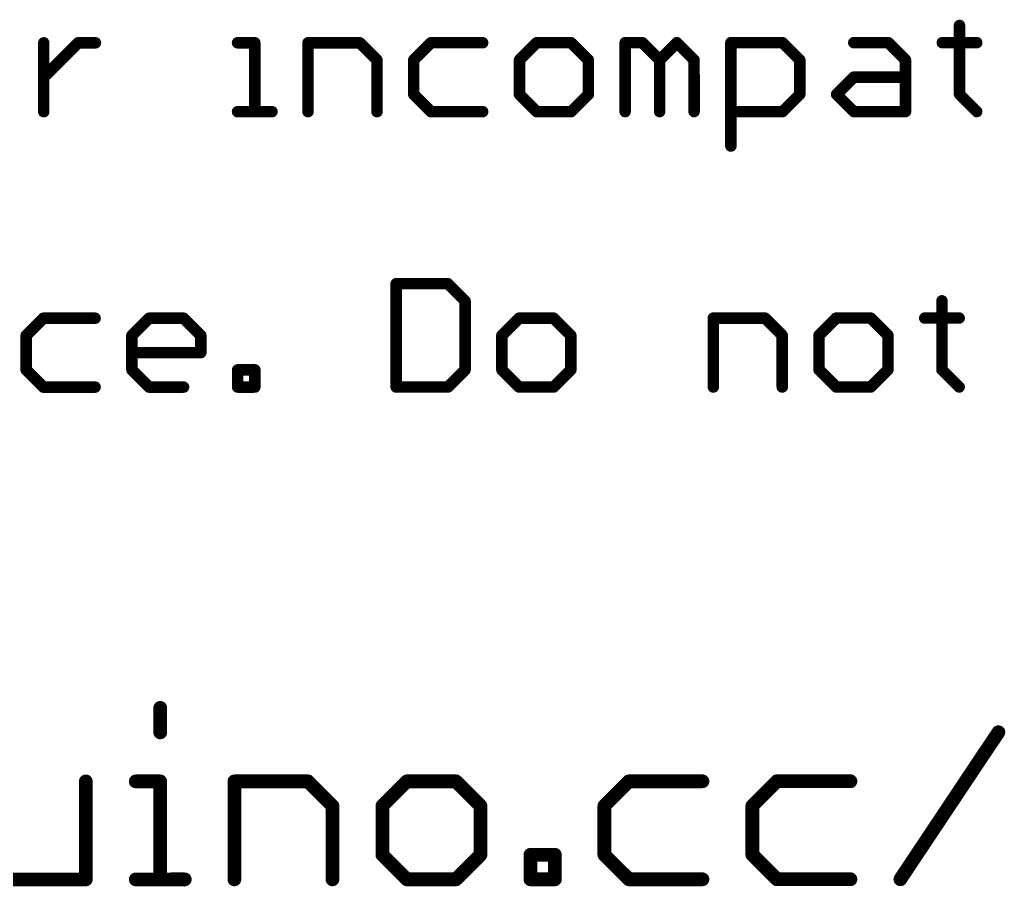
# Model space of a CAD drawing. Header units: millimetres. Extents: x -20 to 130, y -23 to 60.
# Drawn here: x 71.8 to 82.7, y -22.85 to -13.26 of the extents above; entities that cross this region are included whole.
import ezdxf

# ---------------------------------------------------------------- set-up
doc = ezdxf.new("R2010")
doc.units = ezdxf.units.MM
doc.header["$MEASUREMENT"] = 0
doc.layers.add('1', color=22, linetype='CONTINUOUS')

msp = doc.modelspace()

# ---------------------------------------------------------------- linework, layer by layer
at = {"layer": '1'}
for points, const_width in [([(82.22917, -13.32581, 1), (82.16567, -13.32582)], 0.0635), ([(72.0987, -13.51828, 1), (72.0352, -13.51829)], 0.0635), ([(72.44829, -13.48642, 1), (72.4483, -13.54992)], 0.0635), ([(72.4707, -13.54061, 1), (72.42579, -13.49572)], 0.0635), ([(72.6389, -13.54989, 1), (72.63889, -13.48639)], 0.0635), ([(74.21079, -13.48611, 1), (74.2108, -13.54961)], 0.0635), ([(74.4332, -13.51787, 1), (74.3697, -13.51788)], 0.0635), ([(74.4015, -13.54958, 1), (74.40149, -13.48608)], 0.0635), ([(74.99039, -13.48598, 1), (74.9904, -13.54948)], 0.0635), ([(75.0222, -13.51777, 1), (74.9587, -13.51778)], 0.0635), ([(75.58489, -13.49517, 1), (75.54, -13.54008)], 0.0635), ([(75.5624, -13.54938, 1), (75.56239, -13.48588)], 0.0635), ([(76.35049, -13.48574, 1), (76.3505, -13.54924)], 0.0635), ([(76.3729, -13.53993, 1), (76.32799, -13.49504)], 0.0635), ([(76.9225, -13.54914, 1), (76.92249, -13.48564)], 0.0635), ([(77.51989, -13.48553, 1), (77.5199, -13.54903)], 0.0635), ([(77.5423, -13.53973, 1), (77.49739, -13.49484)], 0.0635), ([(77.92369, -13.49476, 1), (77.8787, -13.53967)], 0.0635), ([(77.9012, -13.54897, 1), (77.90119, -13.48547)], 0.0635), ([(78.49859, -13.48536, 1), (78.4986, -13.54886)], 0.0635), ([(78.5304, -13.51716, 1), (78.4669, -13.51717)], 0.0635), ([(78.71169, -13.49463, 1), (78.6668, -13.53953)], 0.0635), ([(78.6893, -13.54883, 1), (78.68929, -13.48533)], 0.0635), ([(79.09299, -13.49456, 1), (79.0481, -13.53947)], 0.0635), ([(79.093, -13.53946, 1), (79.04809, -13.49457)], 0.0635), ([(79.66799, -13.48516, 1), (79.668, -13.54866)], 0.0635), ([(79.6998, -13.51695, 1), (79.6363, -13.51696)], 0.0635), ([(80.26239, -13.49435, 1), (80.2175, -13.53926)], 0.0635), ([(80.24, -13.54856, 1), (80.23999, -13.48506)], 0.0635), ([(81.02809, -13.48492, 1), (81.0281, -13.54842)], 0.0635), ([(81.43179, -13.49415, 1), (81.3869, -13.53906)], 0.0635), ([(81.4094, -13.54835, 1), (81.40939, -13.48485)], 0.0635), ([(82.00679, -13.48475, 1), (82.0068, -13.54825)], 0.0635), ([(82.3881, -13.54818, 1), (82.38809, -13.48468)], 0.0635), ([(75.78483, -13.70824, 1), (75.72133, -13.70825)], 0.0635), ([(75.73064, -13.73075, 1), (75.77553, -13.68584)], 0.0635), ([(76.19163, -13.70817, 1), (76.12813, -13.70818)], 0.0635), ([(76.13743, -13.68577, 1), (76.18234, -13.73067)], 0.0635), ([(77.36103, -13.70796, 1), (77.29753, -13.70797)], 0.0635), ([(77.30683, -13.68557, 1), (77.35174, -13.73046)], 0.0635), ([(78.12363, -13.70783, 1), (78.06013, -13.70784)], 0.0635), ([(78.06944, -13.73034, 1), (78.11433, -13.68543)], 0.0635), ([(78.91173, -13.70769, 1), (78.84823, -13.7077)], 0.0635), ([(78.85753, -13.6853, 1), (78.90244, -13.73019)], 0.0635), ([(78.85754, -13.7302, 1), (78.90243, -13.68529)], 0.0635), ([(79.29303, -13.70762, 1), (79.22953, -13.70764)], 0.0635), ([(79.23884, -13.73013, 1), (79.28373, -13.68523)], 0.0635), ([(80.46243, -13.70742, 1), (80.39893, -13.70743)], 0.0635), ([(80.40824, -13.72993, 1), (80.45313, -13.68502)], 0.0635), ([(81.63183, -13.70722, 1), (81.56833, -13.70723)], 0.0635), ([(81.57764, -13.72973, 1), (81.62253, -13.68482)], 0.0635), ([(72.04456, -13.87709, 1), (72.08947, -13.92198)], 0.0635), ([(81.02816, -13.86622, 1), (81.02817, -13.92972)], 0.0635), ([(81.05057, -13.92042, 1), (81.00566, -13.87553)], 0.0635), ([(81.60017, -13.92962, 1), (81.60016, -13.86612)], 0.0635), ([(76.18239, -14.06707, 1), (76.1375, -14.11197)], 0.0635), ([(76.1282, -14.08948, 1), (76.1917, -14.08947)], 0.0635), ([(77.35179, -14.06686, 1), (77.3069, -14.11177)], 0.0635), ([(77.2976, -14.08927, 1), (77.3611, -14.08926)], 0.0635), ([(78.0602, -14.08914, 1), (78.1237, -14.08913)], 0.0635), ([(78.1144, -14.11163, 1), (78.06949, -14.06674)], 0.0635), ([(80.399, -14.08873, 1), (80.4625, -14.08872)], 0.0635), ([(80.4532, -14.11122, 1), (80.40829, -14.06633)], 0.0635), ([(80.85999, -14.06625, 1), (80.8151, -14.11116)], 0.0635), ([(80.81509, -14.06626, 1), (80.86, -14.11115)], 0.0635), ([(82.21999, -14.06601, 1), (82.1751, -14.11092)], 0.0635), ([(82.1658, -14.08842, 1), (82.2293, -14.08841)], 0.0635), ([(72.03533, -14.28089, 1), (72.09883, -14.28088)], 0.0635), ([(74.21093, -14.24881, 1), (74.21094, -14.31231)], 0.0635), ([(74.36983, -14.28048, 1), (74.43333, -14.28047)], 0.0635), ([(74.59224, -14.31224, 1), (74.59223, -14.24874)], 0.0635), ([(74.95883, -14.28038, 1), (75.02233, -14.28037)], 0.0635), ([(75.72143, -14.28025, 1), (75.78493, -14.28024)], 0.0635), ([(76.35063, -14.24844, 1), (76.35064, -14.31194)], 0.0635), ([(76.32814, -14.30264, 1), (76.37303, -14.25763)], 0.0635), ([(76.92264, -14.31184, 1), (76.92263, -14.24834)], 0.0635), ([(77.52003, -14.24823, 1), (77.52004, -14.31173)], 0.0635), ([(77.49754, -14.30244, 1), (77.54243, -14.25743)], 0.0635), ([(77.87883, -14.25737, 1), (77.92384, -14.30236)], 0.0635), ([(77.90134, -14.31167, 1), (77.90133, -14.24817)], 0.0635), ([(78.46703, -14.27977, 1), (78.53053, -14.27976)], 0.0635), ([(78.84833, -14.2797, 1), (78.91183, -14.27969)], 0.0635), ([(79.22963, -14.27964, 1), (79.29313, -14.27962)], 0.0635), ([(79.66813, -14.24786, 1), (79.66814, -14.31136)], 0.0635), ([(80.21763, -14.25696, 1), (80.26254, -14.30195)], 0.0635), ([(80.24014, -14.31126, 1), (80.24013, -14.24776)], 0.0635), ([(81.02823, -14.24762, 1), (81.02824, -14.31112)], 0.0635), ([(81.00574, -14.30183, 1), (81.05063, -14.25682)], 0.0635), ([(81.56843, -14.27923, 1), (81.63193, -14.27922)], 0.0635), ([(81.60024, -14.31102, 1), (81.60023, -14.24752)], 0.0635), ([(82.36584, -14.30159, 1), (82.41073, -14.25658)], 0.0635), ([(79.6365, -14.66086, 1), (79.7, -14.66085)], 0.0635), ([(75.96536, -16.1525, 1), (75.96537, -16.216)], 0.0635), ([(75.99716, -16.1842, 1), (75.93366, -16.18421)], 0.0635), ([(76.55986, -16.1617, 1), (76.51497, -16.20661)], 0.0635), ([(76.53737, -16.21591, 1), (76.53736, -16.15241)], 0.0635), ([(76.7598, -16.37477, 1), (76.6963, -16.37478)], 0.0635), ([(76.7056, -16.39718, 1), (76.75049, -16.35227)], 0.0635), ([(82.0348, -16.37385, 1), (81.9713, -16.37386)], 0.0635), ([(72.06323, -16.53449, 1), (72.06324, -16.59799)], 0.0635), ([(72.08563, -16.58868, 1), (72.04073, -16.54379)], 0.0635), ([(72.63524, -16.59789, 1), (72.63523, -16.53439)], 0.0635), ([(73.23262, -16.53428, 1), (73.23264, -16.59778)], 0.0635), ([(73.25503, -16.58848, 1), (73.21013, -16.54359)], 0.0635), ([(73.63643, -16.54351, 1), (73.59153, -16.58842)], 0.0635), ([(73.61394, -16.59772, 1), (73.61392, -16.53422)], 0.0635), ([(77.32552, -16.53357, 1), (77.32554, -16.59707)], 0.0635), ([(77.34793, -16.58776, 1), (77.30303, -16.54287)], 0.0635), ([(77.72933, -16.5428, 1), (77.68443, -16.5877)], 0.0635), ([(77.70684, -16.597, 1), (77.70682, -16.5335)], 0.0635), ([(79.47362, -16.53319, 1), (79.47364, -16.59669)], 0.0635), ([(79.50543, -16.56499, 1), (79.44193, -16.565)], 0.0635), ([(80.06803, -16.54239, 1), (80.02313, -16.5873)], 0.0635), ([(80.04564, -16.59659, 1), (80.04562, -16.53309)], 0.0635), ([(80.83372, -16.53296, 1), (80.83374, -16.59646)], 0.0635), ([(80.85613, -16.58715, 1), (80.81123, -16.54226)], 0.0635), ([(81.23743, -16.54218, 1), (81.19253, -16.58709)], 0.0635), ([(81.21504, -16.59639, 1), (81.21502, -16.53289)], 0.0635), ([(81.81242, -16.53278, 1), (81.81244, -16.59628)], 0.0635), ([(82.19374, -16.59622, 1), (82.19372, -16.53272)], 0.0635), ([(71.90436, -16.75691, 1), (71.84086, -16.75692)], 0.0635), ([(71.85016, -16.73452, 1), (71.89507, -16.77942)], 0.0635), ([(73.07376, -16.75671, 1), (73.01026, -16.75672)], 0.0635), ([(73.01956, -16.73432, 1), (73.06447, -16.77921)], 0.0635), ([(73.83636, -16.75658, 1), (73.77286, -16.75659)], 0.0635), ([(73.78217, -16.77909, 1), (73.82706, -16.73418)], 0.0635), ([(77.16666, -16.756, 1), (77.10316, -16.75601)], 0.0635), ([(77.11246, -16.7336, 1), (77.15737, -16.7785)], 0.0635), ([(77.92926, -16.75586, 1), (77.86576, -16.75587)], 0.0635), ([(77.87507, -16.77837, 1), (77.91996, -16.73346)], 0.0635), ([(80.26806, -16.75545, 1), (80.20456, -16.75547)], 0.0635), ([(80.21387, -16.77796, 1), (80.25876, -16.73306)], 0.0635), ([(80.67486, -16.75538, 1), (80.61136, -16.75539)], 0.0635), ([(80.62066, -16.73299, 1), (80.66557, -16.77788)], 0.0635), ([(81.43746, -16.75525, 1), (81.37396, -16.75526)], 0.0635), ([(81.38327, -16.77776, 1), (81.42816, -16.73285)], 0.0635), ([(73.04199, -16.91562, 1), (73.042, -16.97912)], 0.0635), ([(73.8047, -16.97898, 1), (73.80469, -16.91548)], 0.0635), ([(73.7729, -16.94729, 1), (73.8364, -16.94728)], 0.0635), ([(71.89513, -17.11582, 1), (71.85023, -17.16072)], 0.0635), ([(71.84093, -17.13822, 1), (71.90443, -17.13821)], 0.0635), ([(73.06453, -17.11561, 1), (73.01963, -17.16052)], 0.0635), ([(73.01033, -17.13802, 1), (73.07383, -17.13801)], 0.0635), ([(74.21142, -17.10611, 1), (74.21144, -17.16961)], 0.0635), ([(74.24323, -17.13781, 1), (74.17973, -17.13782)], 0.0635), ([(74.43383, -17.13777, 1), (74.37033, -17.13778)], 0.0635), ([(74.40214, -17.16958, 1), (74.40212, -17.10608)], 0.0635), ([(76.69643, -17.13738, 1), (76.75993, -17.13737)], 0.0635), ([(76.75063, -17.15987, 1), (76.70573, -17.11498)], 0.0635), ([(77.15743, -17.1149, 1), (77.11253, -17.1598)], 0.0635), ([(77.10323, -17.13731, 1), (77.16673, -17.1373)], 0.0635), ([(77.86583, -17.13717, 1), (77.92933, -17.13716)], 0.0635), ([(77.92003, -17.15966, 1), (77.87513, -17.11477)], 0.0635), ([(80.66563, -17.11428, 1), (80.62073, -17.15919)], 0.0635), ([(80.61143, -17.13669, 1), (80.67493, -17.13668)], 0.0635), ([(81.37403, -17.13656, 1), (81.43753, -17.13655)], 0.0635), ([(81.42823, -17.15905, 1), (81.38333, -17.11416)], 0.0635), ([(82.02563, -17.11405, 1), (81.98073, -17.15896)], 0.0635), ([(81.97143, -17.13646, 1), (82.03493, -17.13645)], 0.0635), ([(72.06336, -17.29719, 1), (72.06337, -17.36059)], 0.0635), ([(72.04087, -17.35139, 1), (72.08576, -17.30638)], 0.0635), ([(72.63537, -17.36049, 1), (72.63536, -17.29709)], 0.0635), ([(73.23276, -17.29698, 1), (73.23277, -17.36038)], 0.0635), ([(73.21027, -17.35119, 1), (73.25516, -17.30618)], 0.0635), ([(73.61407, -17.36032, 1), (73.61406, -17.29692)], 0.0635), ([(74.21146, -17.29681, 1), (74.21147, -17.36021)], 0.0635), ([(74.17976, -17.32852, 1), (74.24326, -17.32851)], 0.0635), ([(74.37036, -17.32848, 1), (74.43386, -17.32847)], 0.0635), ([(74.40217, -17.36018, 1), (74.40216, -17.29678)], 0.0635), ([(75.96556, -17.2965, 1), (75.96557, -17.3599)], 0.0635), ([(75.93386, -17.32821, 1), (75.99736, -17.3282)], 0.0635), ([(76.51516, -17.30561, 1), (76.56007, -17.3506)], 0.0635), ([(76.53757, -17.35981, 1), (76.53756, -17.29641)], 0.0635), ([(77.32566, -17.29627, 1), (77.32567, -17.35967)], 0.0635), ([(77.30317, -17.35047, 1), (77.34806, -17.30546)], 0.0635), ([(77.68456, -17.3054, 1), (77.72947, -17.3504)], 0.0635), ([(77.70697, -17.3596, 1), (77.70696, -17.2962)], 0.0635), ([(79.44206, -17.3276, 1), (79.50556, -17.32759)], 0.0635), ([(80.20466, -17.32747, 1), (80.26816, -17.32745)], 0.0635), ([(80.83386, -17.29566, 1), (80.83387, -17.35906)], 0.0635), ([(80.81137, -17.34986, 1), (80.85626, -17.30485)], 0.0635), ([(81.19266, -17.30479, 1), (81.23757, -17.34978)], 0.0635), ([(81.21517, -17.35899, 1), (81.21516, -17.29559)], 0.0635), ([(82.17147, -17.34962, 1), (82.21636, -17.30461)], 0.0635), ([(73.39368, -20.87875, 1), (73.31748, -20.87877)], 0.0762), ([(73.31753, -21.14997, 1), (73.39373, -21.14995)], 0.0762), ([(82.65943, -21.16944, 1), (82.59603, -21.12725)], 0.0762), ([(72.57013, -21.6924, 1), (72.49393, -21.69241)], 0.0762), ([(73.08452, -21.65421, 1), (73.08453, -21.73041)], 0.0762), ([(73.39383, -21.69225, 1), (73.31763, -21.69227)], 0.0762), ([(73.35573, -21.73036, 1), (73.35572, -21.65416)], 0.0762), ([(74.21403, -21.69211, 1), (74.13783, -21.69212)], 0.0762), ([(74.17592, -21.65402, 1), (74.17593, -21.73022)], 0.0762), ([(75.01642, -21.66507, 1), (74.96253, -21.71898)], 0.0762), ([(74.98943, -21.73008, 1), (74.98942, -21.65388)], 0.0762), ([(76.08432, -21.65368, 1), (76.08433, -21.72988)], 0.0762), ([(76.11123, -21.71878, 1), (76.05732, -21.66489)], 0.0762), ([(76.65352, -21.66478, 1), (76.59973, -21.71869)], 0.0762), ([(76.62663, -21.72979, 1), (76.62662, -21.65359)], 0.0762), ([(78.54002, -21.65326, 1), (78.54003, -21.72946)], 0.0762), ([(78.56693, -21.71835, 1), (78.51312, -21.66446)], 0.0762), ([(79.35353, -21.72931, 1), (79.35352, -21.65311)], 0.0762), ([(80.17722, -21.65297, 1), (80.17723, -21.72917)], 0.0762), ([(80.20413, -21.71807, 1), (80.15022, -21.66417)], 0.0762), ([(80.99063, -21.72903, 1), (80.99062, -21.65283)], 0.0762), ([(75.29877, -21.96312, 1), (75.22257, -21.96313)], 0.0762), ([(75.23378, -21.99003, 1), (75.28757, -21.93622)], 0.0762), ([(75.85127, -21.96302, 1), (75.77507, -21.96304)], 0.0762), ([(75.78627, -21.93614, 1), (75.84008, -21.98993)], 0.0762), ([(76.93597, -21.96284, 1), (76.85977, -21.96285)], 0.0762), ([(76.87088, -21.98975, 1), (76.92477, -21.93594)], 0.0762), ([(78.30697, -21.9626, 1), (78.23077, -21.96261)], 0.0762), ([(78.24197, -21.93571, 1), (78.29588, -21.9895)], 0.0762), ([(79.87907, -21.93542, 1), (79.93298, -21.98921)], 0.0762), ([(79.94417, -21.96231, 1), (79.86797, -21.96232)], 0.0762), ([(75.84016, -22.47843, 1), (75.78637, -22.53234)], 0.0762), ([(76.92487, -22.53214, 1), (76.87096, -22.47825)], 0.0762), ([(77.48857, -22.50504, 1), (77.41237, -22.50505)], 0.0762), ([(77.45046, -22.46695, 1), (77.45047, -22.54315)], 0.0762), ([(77.75967, -22.50499, 1), (77.68347, -22.50501)], 0.0762), ([(77.72157, -22.5431, 1), (77.72156, -22.4669)], 0.0762), ([(78.29596, -22.478, 1), (78.24207, -22.53191)], 0.0762), ([(79.93306, -22.47771, 1), (79.87917, -22.53162)], 0.0762), ([(75.77517, -22.50534, 1), (75.85137, -22.50532)], 0.0762), ([(76.85987, -22.50515, 1), (76.93607, -22.50514)], 0.0762), ([(78.23087, -22.50491, 1), (78.30707, -22.5049)], 0.0762), ([(79.86807, -22.50462, 1), (79.94427, -22.50461)], 0.0762), ([(72.49411, -22.77711, 1), (72.57031, -22.7771)], 0.0762), ([(72.53222, -22.8152, 1), (72.53221, -22.739)], 0.0762), ([(73.08471, -22.73891, 1), (73.08472, -22.81511)], 0.0762), ([(73.31781, -22.77697, 1), (73.39401, -22.77695)], 0.0762), ([(73.62702, -22.81501, 1), (73.62701, -22.73881)], 0.0762), ([(74.13801, -22.77682, 1), (74.21421, -22.77681)], 0.0762), ([(75.22271, -22.77663, 1), (75.29891, -22.77662)], 0.0762), ([(76.08451, -22.73838, 1), (76.08452, -22.81458)], 0.0762), ([(76.05752, -22.80339, 1), (76.11141, -22.74958)], 0.0762), ([(76.59991, -22.74949, 1), (76.65372, -22.80328)], 0.0762), ([(76.62682, -22.81449, 1), (76.62681, -22.73829)], 0.0762), ([(77.45051, -22.73815, 1), (77.45052, -22.81435)], 0.0762), ([(77.41241, -22.77625, 1), (77.48861, -22.77624)], 0.0762), ([(77.68351, -22.77621, 1), (77.75971, -22.77619)], 0.0762), ([(77.72162, -22.8143, 1), (77.72161, -22.7381)], 0.0762), ([(78.54021, -22.73796, 1), (78.54022, -22.81416)], 0.0762), ([(78.51332, -22.80296, 1), (78.56711, -22.74915)], 0.0762), ([(79.35372, -22.81401, 1), (79.35371, -22.73781)], 0.0762), ([(80.17741, -22.73767, 1), (80.17742, -22.81387)], 0.0762), ([(80.15042, -22.80267, 1), (80.20431, -22.74887)], 0.0762), ([(80.99082, -22.81373, 1), (80.99081, -22.73753)], 0.0762), ([(81.51161, -22.75444, 1), (81.57502, -22.79663)], 0.0762)]:
    msp.add_lwpolyline(points, format="xyb", dxfattribs=dict(at, const_width=const_width))
for points, const_width in [([(82.19747, -13.32582), (82.1976, -14.08842)], 0.127), ([(72.06703, -14.28089), (72.0669, -13.51829)], 0.127), ([(72.06697, -13.89959), (72.4483, -13.51822)], 0.127), ([(72.4483, -13.51822), (72.6389, -13.51819)], 0.127), ([(74.2108, -13.51791), (74.4015, -13.51788)], 0.127), ([(74.4015, -13.51788), (74.40163, -14.28048)], 0.127), ([(74.9904, -13.51778), (75.5624, -13.51768)], 0.127), ([(74.99053, -14.28038), (74.9904, -13.51778)], 0.127), ([(75.5624, -13.51768), (75.75313, -13.70824)], 0.127), ([(76.3505, -13.51754), (76.15983, -13.70817)], 0.127), ([(76.9225, -13.51744), (76.3505, -13.51754)], 0.127), ([(77.5199, -13.51733), (77.32923, -13.70797)], 0.127), ([(77.9012, -13.51727), (77.5199, -13.51733)], 0.127), ([(78.09193, -13.70783), (77.9012, -13.51727)], 0.127), ([(78.4986, -13.51716), (78.6893, -13.51713)], 0.127), ([(78.49873, -14.27976), (78.4986, -13.51716)], 0.127), ([(78.6893, -13.51713), (78.87993, -13.7077)], 0.127), ([(78.87993, -13.7077), (79.0706, -13.51706)], 0.127), ([(79.0706, -13.51706), (79.26133, -13.70763)], 0.127), ([(79.668, -13.51696), (80.24, -13.51686)], 0.127), ([(79.6682, -14.66086), (79.668, -13.51696)], 0.127), ([(80.24, -13.51686), (80.43073, -13.70743)], 0.127), ([(81.0281, -13.51672), (81.4094, -13.51665)], 0.127), ([(81.4094, -13.51665), (81.60013, -13.70722)], 0.127), ([(82.0068, -13.51655), (82.3881, -13.51648)], 0.127), ([(75.75313, -13.70824), (75.75323, -14.28024)], 0.127), ([(76.15983, -13.70817), (76.1599, -14.08947)], 0.127), ([(77.32923, -13.70797), (77.3293, -14.08927)], 0.127), ([(78.092, -14.08913), (78.09193, -13.70783)], 0.127), ([(78.87993, -13.7077), (78.88003, -14.2797)], 0.127), ([(79.26133, -13.70763), (79.26143, -14.27963)], 0.127), ([(80.43073, -13.70743), (80.4308, -14.08873)], 0.127), ([(81.60013, -13.70722), (81.60023, -14.27922)], 0.127), ([(80.8375, -14.08865), (81.02816, -13.89802)], 0.127), ([(81.02816, -13.89802), (81.60016, -13.89792)], 0.127), ([(76.1599, -14.08947), (76.35063, -14.28014)], 0.127), ([(77.3293, -14.08927), (77.52003, -14.27993)], 0.127), ([(77.90133, -14.27987), (78.092, -14.08913)], 0.127), ([(80.4308, -14.08873), (80.24013, -14.27946)], 0.127), ([(81.02823, -14.27932), (80.8375, -14.08865)], 0.127), ([(82.1976, -14.08842), (82.38823, -14.27908)], 0.127), ([(74.21093, -14.28051), (74.59223, -14.28044)], 0.127), ([(76.35063, -14.28014), (76.92263, -14.28004)], 0.127), ([(77.52003, -14.27993), (77.90133, -14.27987)], 0.127), ([(80.24013, -14.27946), (79.66813, -14.27956)], 0.127), ([(81.60023, -14.27922), (81.02823, -14.27932)], 0.127), ([(76.53736, -16.18411), (75.96536, -16.1842)], 0.127), ([(75.96536, -16.1842), (75.96556, -17.3282)], 0.127), ([(76.7281, -16.37477), (76.53736, -16.18411)], 0.127), ([(76.72823, -17.13737), (76.7281, -16.37477)], 0.127), ([(82.0031, -16.37385), (82.00323, -17.13645)], 0.127), ([(72.06323, -16.56629), (71.87256, -16.75692)], 0.127), ([(72.63523, -16.56619), (72.06323, -16.56629)], 0.127), ([(73.04196, -16.75672), (73.23263, -16.56608)], 0.127), ([(73.23263, -16.56608), (73.61393, -16.56602)], 0.127), ([(73.61393, -16.56602), (73.80466, -16.75658)], 0.127), ([(77.32553, -16.56537), (77.13486, -16.756)], 0.127), ([(77.70683, -16.5653), (77.32553, -16.56537)], 0.127), ([(77.89756, -16.75587), (77.70683, -16.5653)], 0.127), ([(79.47363, -16.56499), (80.04563, -16.56489)], 0.127), ([(79.47376, -17.32759), (79.47363, -16.56499)], 0.127), ([(80.04563, -16.56489), (80.23636, -16.75546)], 0.127), ([(80.83373, -16.56476), (80.64306, -16.75539)], 0.127), ([(81.21503, -16.56469), (80.83373, -16.56476)], 0.127), ([(81.40576, -16.75526), (81.21503, -16.56469)], 0.127), ([(81.81243, -16.56458), (82.19373, -16.56452)], 0.127), ([(71.87256, -16.75692), (71.87263, -17.13822)], 0.127), ([(73.04203, -17.13802), (73.04196, -16.75672)], 0.127), ([(73.80466, -16.75658), (73.8047, -16.94728)], 0.127), ([(77.13486, -16.756), (77.13493, -17.1373)], 0.127), ([(77.89763, -17.13717), (77.89756, -16.75587)], 0.127), ([(80.23636, -16.75546), (80.23646, -17.32746)], 0.127), ([(80.64306, -16.75539), (80.64313, -17.13669)], 0.127), ([(81.40583, -17.13656), (81.40576, -16.75526)], 0.127), ([(73.8047, -16.94728), (73.042, -16.94742)], 0.127), ([(71.87263, -17.13822), (72.06336, -17.32889)], 0.127), ([(73.23276, -17.32868), (73.04203, -17.13802)], 0.127), ([(74.21143, -17.13781), (74.40213, -17.13778)], 0.127), ([(74.21146, -17.32851), (74.21143, -17.13781)], 0.127), ([(74.40213, -17.13778), (74.40216, -17.32848)], 0.127), ([(76.53756, -17.32811), (76.72823, -17.13737)], 0.127), ([(77.13493, -17.1373), (77.32566, -17.32797)], 0.127), ([(77.70696, -17.3279), (77.89763, -17.13717)], 0.127), ([(80.64313, -17.13669), (80.83386, -17.32736)], 0.127), ([(81.21516, -17.32729), (81.40583, -17.13656)], 0.127), ([(82.00323, -17.13645), (82.19386, -17.32712)], 0.127), ([(72.06336, -17.32889), (72.63536, -17.32879)], 0.127), ([(73.61406, -17.32862), (73.23276, -17.32868)], 0.127), ([(74.40216, -17.32848), (74.21146, -17.32851)], 0.127), ([(75.96556, -17.3282), (76.53756, -17.32811)], 0.127), ([(77.32566, -17.32797), (77.70696, -17.3279)], 0.127), ([(80.83386, -17.32736), (81.21516, -17.32729)], 0.127), ([(73.35558, -20.87876), (73.35563, -21.14996)], 0.1524), ([(81.54331, -22.77553), (82.62773, -21.14834)], 0.1524), ([(72.53221, -22.7771), (72.53203, -21.6924)], 0.1524), ([(73.08453, -21.69231), (73.35573, -21.69226)], 0.1524), ([(73.35573, -21.69226), (73.35591, -22.77696)], 0.1524), ([(74.17593, -21.69212), (74.98943, -21.69198)], 0.1524), ([(74.17611, -22.77682), (74.17593, -21.69212)], 0.1524), ([(74.98943, -21.69198), (75.26067, -21.96313)], 0.1524), ([(76.08433, -21.69178), (75.81317, -21.96303)], 0.1524), ([(76.62663, -21.69169), (76.08433, -21.69178)], 0.1524), ([(76.89787, -21.96284), (76.62663, -21.69169)], 0.1524), ([(78.54003, -21.69136), (78.26887, -21.9626)], 0.1524), ([(79.35353, -21.69121), (78.54003, -21.69136)], 0.1524), ([(80.17723, -21.69107), (79.90607, -21.96232)], 0.1524), ([(80.99063, -21.69093), (80.17723, -21.69107)], 0.1524), ([(75.26067, -21.96313), (75.26081, -22.77663)], 0.1524), ([(75.81317, -21.96303), (75.81327, -22.50533)], 0.1524), ([(76.89797, -22.50514), (76.89787, -21.96284)], 0.1524), ([(78.26887, -21.9626), (78.26897, -22.5049)], 0.1524), ([(79.90607, -21.96232), (79.90617, -22.50462)], 0.1524), ([(75.81327, -22.50533), (76.08451, -22.77648)], 0.1524), ([(76.62681, -22.77639), (76.89797, -22.50514)], 0.1524), ([(77.45047, -22.50505), (77.72157, -22.505)], 0.1524), ([(77.45051, -22.77625), (77.45047, -22.50505)], 0.1524), ([(77.72157, -22.505), (77.72161, -22.7762)], 0.1524), ([(78.26897, -22.5049), (78.54021, -22.77606)], 0.1524), ([(79.90617, -22.50462), (80.17741, -22.77577)], 0.1524), ([(71.71871, -22.77725), (72.53221, -22.7771)], 0.1524), ([(73.08471, -22.77701), (73.62701, -22.77691)], 0.1524), ([(76.08451, -22.77648), (76.62681, -22.77639)], 0.1524), ([(77.72161, -22.7762), (77.45051, -22.77625)], 0.1524), ([(78.54021, -22.77606), (79.35371, -22.77591)], 0.1524), ([(80.17741, -22.77577), (80.99081, -22.77563)], 0.1524)]:
    msp.add_lwpolyline(points, dxfattribs=dict(at, const_width=const_width))

doc.saveas('drawing.dxf')
